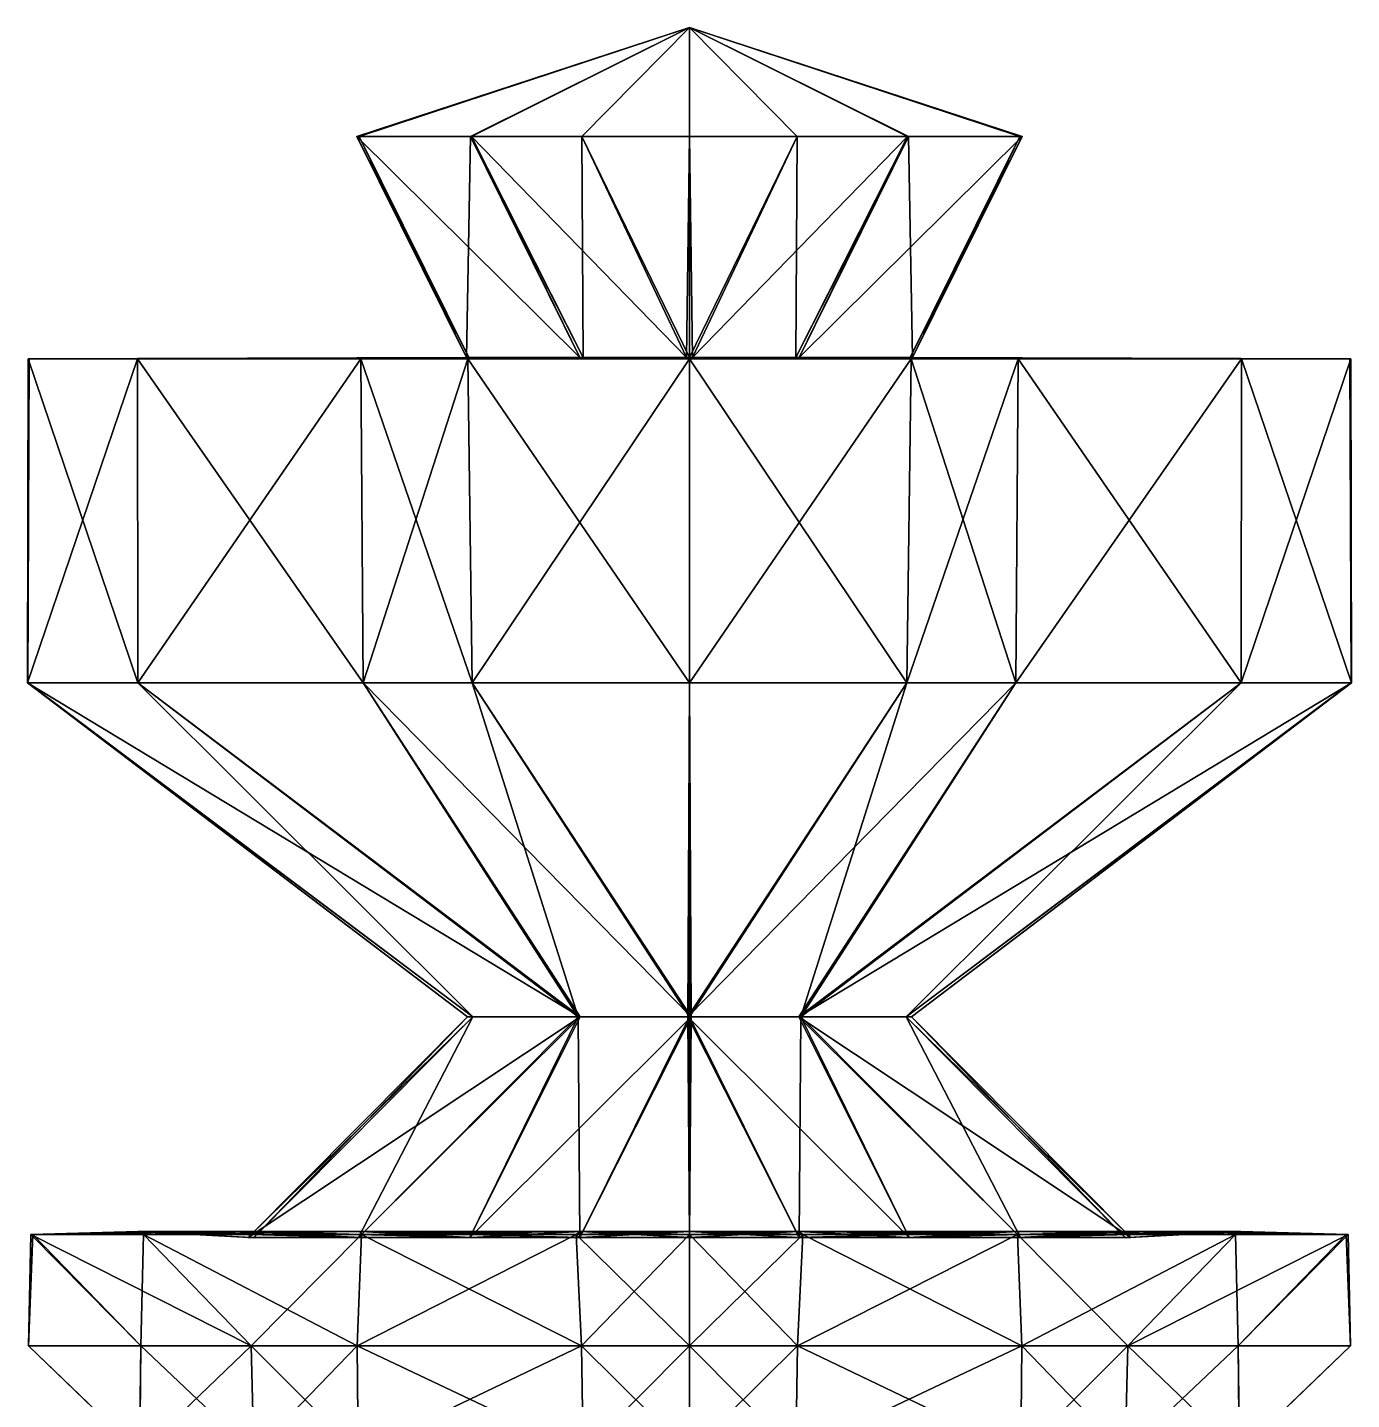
# Model space of a CAD drawing. Header units: metres. Extents: x -2 to 2, y -5.1 to 4.9.
# Drawn here: x -0.603 to 0.603, y 3.675 to 4.925 of the extents above; entities that cross this region are included whole.
import ezdxf

# ---------------------------------------------------------------- set-up
doc = ezdxf.new("R2010")
doc.units = ezdxf.units.M

msp = doc.modelspace()

# ---------------------------------------------------------------- linework, layer by layer
for points in [[(-0.1995, 4.8255, 3.3015), (-0.303, 4.8255, 3.4019), (0, 4.925, 3.5)], [(-0.303, 4.8255, 3.4019), (-0.301, 4.8255, 3.5), (0, 4.925, 3.5)], [(-0.301, 4.8255, 3.5), (-0.303, 4.8255, 3.5981), (0, 4.925, 3.5)], [(-0.303, 4.8255, 3.5981), (-0.1995, 4.8255, 3.6985), (0, 4.925, 3.5)], [(-0.1985, 4.8255, 3.3005), (-0.1995, 4.8255, 3.3015), (0, 4.925, 3.5)], [(-0.1995, 4.8255, 3.6985), (-0.1985, 4.8255, 3.6995), (0, 4.925, 3.5)], [(-0.0981, 4.8255, 3.197), (-0.1985, 4.8255, 3.3005), (0, 4.925, 3.5)], [(-0.1985, 4.8255, 3.6995), (-0.0981, 4.8255, 3.803), (0, 4.925, 3.5)], [(0, 4.8255, 3.199), (-0.0981, 4.8255, 3.197), (0, 4.925, 3.5)], [(-0.0981, 4.8255, 3.803), (0, 4.8255, 3.801), (0, 4.925, 3.5)], [(0.301, 4.8255, 3.5), (0.303, 4.8255, 3.4019), (0, 4.925, 3.5)], [(0.303, 4.8255, 3.4019), (0.1995, 4.8255, 3.3015), (0, 4.925, 3.5)], [(0.1995, 4.8255, 3.3015), (0.1985, 4.8255, 3.3005), (0, 4.925, 3.5)], [(0.1985, 4.8255, 3.3005), (0.0981, 4.8255, 3.197), (0, 4.925, 3.5)], [(0.0981, 4.8255, 3.197), (0, 4.8255, 3.199), (0, 4.925, 3.5)], [(0, 4.8255, 3.801), (0.0981, 4.8255, 3.803), (0, 4.925, 3.5)], [(0.0981, 4.8255, 3.803), (0.1985, 4.8255, 3.6995), (0, 4.925, 3.5)], [(0.1985, 4.8255, 3.6995), (0.1995, 4.8255, 3.6985), (0, 4.925, 3.5)], [(0.1995, 4.8255, 3.6985), (0.303, 4.8255, 3.5981), (0, 4.925, 3.5)], [(0.303, 4.8255, 3.5981), (0.301, 4.8255, 3.5), (0, 4.925, 3.5)], [(-0.303, 4.8255, 3.4019), (-0.1995, 4.8255, 3.3015), (-0.2033, 4.6243, 3.4974)], [(-0.301, 4.8255, 3.5), (-0.303, 4.8255, 3.4019), (-0.201, 4.6243, 3.5)], [(-0.2033, 4.6243, 3.4974), (-0.201, 4.6243, 3.5), (-0.303, 4.8255, 3.4019)], [(-0.303, 4.8255, 3.5981), (-0.301, 4.8255, 3.5), (-0.2033, 4.6243, 3.5026)], [(-0.1995, 4.8255, 3.6985), (-0.303, 4.8255, 3.5981), (-0.0999, 4.6243, 3.5969)], [(-0.2033, 4.6243, 3.5026), (-0.0999, 4.6243, 3.5969), (-0.303, 4.8255, 3.5981)], [(-0.201, 4.6243, 3.5), (-0.2033, 4.6243, 3.5026), (-0.301, 4.8255, 3.5)], [(-0.0999, 4.6243, 3.4031), (-0.2033, 4.6243, 3.4974), (-0.1995, 4.8255, 3.3015)], [(-0.1995, 4.8255, 3.3015), (-0.1985, 4.8255, 3.3005), (-0.0999, 4.6243, 3.4031)], [(-0.1985, 4.8255, 3.6995), (-0.1995, 4.8255, 3.6985), (-0.0969, 4.6243, 3.5999)], [(-0.0999, 4.6243, 3.5969), (-0.0969, 4.6243, 3.5999), (-0.1995, 4.8255, 3.6985)], [(-0.1985, 4.8255, 3.3005), (-0.0981, 4.8255, 3.197), (-0.0969, 4.6243, 3.4001)], [(-0.0969, 4.6243, 3.4001), (-0.0999, 4.6243, 3.4031), (-0.1985, 4.8255, 3.3005)], [(-0.0981, 4.8255, 3.803), (-0.1985, 4.8255, 3.6995), (-0.0026, 4.6243, 3.7033)], [(-0.0969, 4.6243, 3.5999), (-0.0026, 4.6243, 3.7033), (-0.1985, 4.8255, 3.6995)], [(-0.0981, 4.8255, 3.197), (0, 4.8255, 3.199), (-0.0026, 4.6243, 3.2967)], [(-0.0026, 4.6243, 3.2967), (-0.0969, 4.6243, 3.4001), (-0.0981, 4.8255, 3.197)], [(0, 4.8255, 3.801), (-0.0981, 4.8255, 3.803), (0, 4.6243, 3.701)], [(-0.0026, 4.6243, 3.7033), (0, 4.6243, 3.701), (-0.0981, 4.8255, 3.803)], [(0, 4.6243, 3.299), (-0.0026, 4.6243, 3.2967), (0, 4.8255, 3.199)], [(0, 4.8255, 3.199), (0.0981, 4.8255, 3.197), (0, 4.6243, 3.299)], [(0.0026, 4.6243, 3.2967), (0, 4.6243, 3.299), (0.0981, 4.8255, 3.197)], [(0.0981, 4.8255, 3.803), (0, 4.8255, 3.801), (0.0026, 4.6243, 3.7033)], [(0, 4.6243, 3.701), (0.0026, 4.6243, 3.7033), (0, 4.8255, 3.801)], [(0.0981, 4.8255, 3.197), (0.1985, 4.8255, 3.3005), (0.0026, 4.6243, 3.2967)], [(0.0969, 4.6243, 3.4001), (0.0026, 4.6243, 3.2967), (0.1985, 4.8255, 3.3005)], [(0.0026, 4.6243, 3.7033), (0.0969, 4.6243, 3.5999), (0.0981, 4.8255, 3.803)], [(0.1985, 4.8255, 3.3005), (0.1995, 4.8255, 3.3015), (0.0969, 4.6243, 3.4001)], [(0.0999, 4.6243, 3.4031), (0.0969, 4.6243, 3.4001), (0.1995, 4.8255, 3.3015)], [(0.1985, 4.8255, 3.6995), (0.0981, 4.8255, 3.803), (0.0969, 4.6243, 3.5999)], [(0.0969, 4.6243, 3.5999), (0.0999, 4.6243, 3.5969), (0.1985, 4.8255, 3.6995)], [(0.1995, 4.8255, 3.3015), (0.303, 4.8255, 3.4019), (0.0999, 4.6243, 3.4031)], [(0.2033, 4.6243, 3.4974), (0.0999, 4.6243, 3.4031), (0.303, 4.8255, 3.4019)], [(0.1995, 4.8255, 3.6985), (0.1985, 4.8255, 3.6995), (0.0999, 4.6243, 3.5969)], [(0.0999, 4.6243, 3.5969), (0.2033, 4.6243, 3.5026), (0.1995, 4.8255, 3.6985)], [(0.303, 4.8255, 3.5981), (0.1995, 4.8255, 3.6985), (0.2033, 4.6243, 3.5026)], [(0.201, 4.6243, 3.5), (0.2033, 4.6243, 3.4974), (0.301, 4.8255, 3.5)], [(0.301, 4.8255, 3.5), (0.303, 4.8255, 3.5981), (0.201, 4.6243, 3.5)], [(0.2033, 4.6243, 3.5026), (0.201, 4.6243, 3.5), (0.303, 4.8255, 3.5981)], [(0.303, 4.8255, 3.4019), (0.301, 4.8255, 3.5), (0.2033, 4.6243, 3.4974)], [(-0.6024, 4.6231, 3.2979), (-0.5029, 4.6231, 3.2007), (-0.6032, 4.3278, 3.302)], [(-0.5026, 4.3278, 3.2027), (-0.6032, 4.3278, 3.302), (-0.5029, 4.6231, 3.2007)], [(-0.6032, 4.3278, 3.302), (-0.6028, 4.3278, 3.5), (-0.6024, 4.6231, 3.2979)], [(-0.6024, 4.6231, 3.7021), (-0.6016, 4.6231, 3.5), (-0.6032, 4.3278, 3.698)], [(-0.6028, 4.3278, 3.5), (-0.6032, 4.3278, 3.698), (-0.6016, 4.6231, 3.5)], [(-0.6032, 4.3278, 3.698), (-0.5026, 4.3278, 3.7972), (-0.6024, 4.6231, 3.7021)], [(-0.6016, 4.6231, 3.5), (-0.6024, 4.6231, 3.2979), (-0.6028, 4.3278, 3.5)], [(-0.2033, 4.6243, 3.4974), (-0.0999, 4.6243, 3.4031), (-0.6024, 4.6231, 3.2979)], [(-0.5029, 4.6231, 3.2007), (-0.6024, 4.6231, 3.2979), (-0.0999, 4.6243, 3.4031)], [(-0.6024, 4.6231, 3.2979), (-0.6016, 4.6231, 3.5), (-0.2033, 4.6243, 3.4974)], [(-0.2033, 4.6243, 3.5026), (-0.201, 4.6243, 3.5), (-0.6024, 4.6231, 3.7021)], [(-0.6016, 4.6231, 3.5), (-0.6024, 4.6231, 3.7021), (-0.201, 4.6243, 3.5)], [(-0.6024, 4.6231, 3.7021), (-0.5029, 4.6231, 3.7993), (-0.2033, 4.6243, 3.5026)], [(-0.5029, 4.6231, 3.7993), (-0.6024, 4.6231, 3.7021), (-0.5026, 4.3278, 3.7972)], [(-0.201, 4.6243, 3.5), (-0.2033, 4.6243, 3.4974), (-0.6016, 4.6231, 3.5)], [(-0.0999, 4.6243, 3.4031), (-0.0969, 4.6243, 3.4001), (-0.5029, 4.6231, 3.2007)], [(-0.2993, 4.6231, 2.9971), (-0.5029, 4.6231, 3.2007), (-0.0969, 4.6243, 3.4001)], [(-0.0999, 4.6243, 3.5969), (-0.2033, 4.6243, 3.5026), (-0.5029, 4.6231, 3.7993)], [(-0.5029, 4.6231, 3.7993), (-0.2993, 4.6231, 4.0029), (-0.0999, 4.6243, 3.5969)], [(-0.5029, 4.6231, 3.2007), (-0.2993, 4.6231, 2.9971), (-0.5026, 4.3278, 3.2027)], [(-0.2993, 4.6231, 4.0029), (-0.5029, 4.6231, 3.7993), (-0.2972, 4.3278, 4.0026)], [(-0.5026, 4.3278, 3.7972), (-0.2972, 4.3278, 4.0026), (-0.5029, 4.6231, 3.7993)], [(-0.2972, 4.3278, 2.9974), (-0.5026, 4.3278, 3.2027), (-0.2993, 4.6231, 2.9971)], [(-0.0969, 4.6243, 3.4001), (-0.0026, 4.6243, 3.2967), (-0.2993, 4.6231, 2.9971)], [(-0.2021, 4.6231, 2.8976), (-0.2993, 4.6231, 2.9971), (-0.0026, 4.6243, 3.2967)], [(-0.0969, 4.6243, 3.5999), (-0.0999, 4.6243, 3.5969), (-0.2993, 4.6231, 4.0029)], [(-0.2993, 4.6231, 4.0029), (-0.2021, 4.6231, 4.1024), (-0.0969, 4.6243, 3.5999)], [(-0.2993, 4.6231, 2.9971), (-0.2021, 4.6231, 2.8976), (-0.2972, 4.3278, 2.9974)], [(-0.2021, 4.6231, 4.1024), (-0.2993, 4.6231, 4.0029), (-0.198, 4.3278, 4.1032)], [(-0.2972, 4.3278, 4.0026), (-0.198, 4.3278, 4.1032), (-0.2993, 4.6231, 4.0029)], [(-0.198, 4.3278, 2.8968), (-0.2972, 4.3278, 2.9974), (-0.2021, 4.6231, 2.8976)], [(-0.0026, 4.6243, 3.2967), (0, 4.6243, 3.299), (-0.2021, 4.6231, 2.8976)], [(0, 4.6231, 2.8984), (-0.2021, 4.6231, 2.8976), (0, 4.6243, 3.299)], [(-0.0026, 4.6243, 3.7033), (-0.0969, 4.6243, 3.5999), (-0.2021, 4.6231, 4.1024)], [(-0.2021, 4.6231, 4.1024), (0, 4.6231, 4.1016), (-0.0026, 4.6243, 3.7033)], [(-0.2021, 4.6231, 2.8976), (0, 4.6231, 2.8984), (-0.198, 4.3278, 2.8968)], [(0, 4.6231, 4.1016), (-0.2021, 4.6231, 4.1024), (0, 4.3278, 4.1028)], [(-0.198, 4.3278, 4.1032), (0, 4.3278, 4.1028), (-0.2021, 4.6231, 4.1024)], [(0, 4.3278, 2.8972), (-0.198, 4.3278, 2.8968), (0, 4.6231, 2.8984)], [(0, 4.6243, 3.701), (-0.0026, 4.6243, 3.7033), (0, 4.6231, 4.1016)], [(0, 4.6243, 3.299), (0.0026, 4.6243, 3.2967), (0, 4.6231, 2.8984)], [(0.2021, 4.6231, 2.8976), (0, 4.6231, 2.8984), (0.0026, 4.6243, 3.2967)], [(0.0026, 4.6243, 3.7033), (0, 4.6243, 3.701), (0.2021, 4.6231, 4.1024)], [(0, 4.6231, 4.1016), (0.2021, 4.6231, 4.1024), (0, 4.6243, 3.701)], [(0, 4.6231, 2.8984), (0.2021, 4.6231, 2.8976), (0, 4.3278, 2.8972)], [(0.198, 4.3278, 2.8968), (0, 4.3278, 2.8972), (0.2021, 4.6231, 2.8976)], [(0.2021, 4.6231, 4.1024), (0, 4.6231, 4.1016), (0.198, 4.3278, 4.1032)], [(0, 4.3278, 4.1028), (0.198, 4.3278, 4.1032), (0, 4.6231, 4.1016)], [(0.0026, 4.6243, 3.2967), (0.0969, 4.6243, 3.4001), (0.2021, 4.6231, 2.8976)], [(0.0969, 4.6243, 3.5999), (0.0026, 4.6243, 3.7033), (0.2993, 4.6231, 4.0029)], [(0.2021, 4.6231, 4.1024), (0.2993, 4.6231, 4.0029), (0.0026, 4.6243, 3.7033)], [(0.0969, 4.6243, 3.4001), (0.0999, 4.6243, 3.4031), (0.2993, 4.6231, 2.9971)], [(0.2993, 4.6231, 2.9971), (0.2021, 4.6231, 2.8976), (0.0969, 4.6243, 3.4001)], [(0.0999, 4.6243, 3.5969), (0.0969, 4.6243, 3.5999), (0.5029, 4.6231, 3.7993)], [(0.2993, 4.6231, 4.0029), (0.5029, 4.6231, 3.7993), (0.0969, 4.6243, 3.5999)], [(0.0999, 4.6243, 3.4031), (0.2033, 4.6243, 3.4974), (0.5029, 4.6231, 3.2007)], [(0.5029, 4.6231, 3.2007), (0.2993, 4.6231, 2.9971), (0.0999, 4.6243, 3.4031)], [(0.2033, 4.6243, 3.5026), (0.0999, 4.6243, 3.5969), (0.6024, 4.6231, 3.7021)], [(0.5029, 4.6231, 3.7993), (0.6024, 4.6231, 3.7021), (0.0999, 4.6243, 3.5969)], [(0.2021, 4.6231, 2.8976), (0.2993, 4.6231, 2.9971), (0.198, 4.3278, 2.8968)], [(0.2973, 4.3278, 2.9974), (0.198, 4.3278, 2.8968), (0.2993, 4.6231, 2.9971)], [(0.198, 4.3278, 4.1032), (0.2973, 4.3278, 4.0026), (0.2021, 4.6231, 4.1024)], [(0.2033, 4.6243, 3.4974), (0.201, 4.6243, 3.5), (0.6024, 4.6231, 3.2979)], [(0.6016, 4.6231, 3.5), (0.6024, 4.6231, 3.2979), (0.201, 4.6243, 3.5)], [(0.201, 4.6243, 3.5), (0.2033, 4.6243, 3.5026), (0.6016, 4.6231, 3.5)], [(0.2993, 4.6231, 4.0029), (0.2021, 4.6231, 4.1024), (0.2973, 4.3278, 4.0026)], [(0.6024, 4.6231, 3.2979), (0.5029, 4.6231, 3.2007), (0.2033, 4.6243, 3.4974)], [(0.6024, 4.6231, 3.7021), (0.6016, 4.6231, 3.5), (0.2033, 4.6243, 3.5026)], [(0.2993, 4.6231, 2.9971), (0.5029, 4.6231, 3.2007), (0.2973, 4.3278, 2.9974)], [(0.5026, 4.3278, 3.2027), (0.2973, 4.3278, 2.9974), (0.5029, 4.6231, 3.2007)], [(0.2973, 4.3278, 4.0026), (0.5026, 4.3278, 3.7972), (0.2993, 4.6231, 4.0029)], [(0.5029, 4.6231, 3.7993), (0.2993, 4.6231, 4.0029), (0.5026, 4.3278, 3.7972)], [(0.5029, 4.6231, 3.2007), (0.6024, 4.6231, 3.2979), (0.5026, 4.3278, 3.2027)], [(0.6032, 4.3278, 3.302), (0.5026, 4.3278, 3.2027), (0.6024, 4.6231, 3.2979)], [(0.5026, 4.3278, 3.7972), (0.6032, 4.3278, 3.698), (0.5029, 4.6231, 3.7993)], [(0.6024, 4.6231, 3.7021), (0.5029, 4.6231, 3.7993), (0.6032, 4.3278, 3.698)], [(0.6024, 4.6231, 3.2979), (0.6016, 4.6231, 3.5), (0.6032, 4.3278, 3.302)], [(0.6028, 4.3278, 3.5), (0.6032, 4.3278, 3.302), (0.6016, 4.6231, 3.5)], [(0.6016, 4.6231, 3.5), (0.6024, 4.6231, 3.7021), (0.6028, 4.3278, 3.5)], [(0.6032, 4.3278, 3.698), (0.6028, 4.3278, 3.5), (0.6024, 4.6231, 3.7021)], [(-0.6032, 4.3278, 3.302), (-0.5026, 4.3278, 3.2027), (-0.1975, 4.0235, 3.5015)], [(-0.6028, 4.3278, 3.5), (-0.6032, 4.3278, 3.302), (-0.2022, 4.0235, 3.5)], [(-0.1975, 4.0235, 3.5015), (-0.2022, 4.0235, 3.5), (-0.6032, 4.3278, 3.302)], [(-0.6032, 4.3278, 3.698), (-0.6028, 4.3278, 3.5), (-0.1975, 4.0235, 3.4985)], [(-0.5026, 4.3278, 3.7972), (-0.6032, 4.3278, 3.698), (-0.0996, 4.0235, 3.6015)], [(-0.1975, 4.0235, 3.4985), (-0.0996, 4.0235, 3.6015), (-0.6032, 4.3278, 3.698)], [(-0.2022, 4.0235, 3.5), (-0.1975, 4.0235, 3.4985), (-0.6028, 4.3278, 3.5)], [(-0.5026, 4.3278, 3.2027), (-0.2972, 4.3278, 2.9974), (-0.0996, 4.0235, 3.3985)], [(-0.0996, 4.0235, 3.3985), (-0.1975, 4.0235, 3.5015), (-0.5026, 4.3278, 3.2027)], [(-0.2972, 4.3278, 4.0026), (-0.5026, 4.3278, 3.7972), (-0.1015, 4.0235, 3.5996)], [(-0.0996, 4.0235, 3.6015), (-0.1015, 4.0235, 3.5996), (-0.5026, 4.3278, 3.7972)], [(-0.2972, 4.3278, 2.9974), (-0.198, 4.3278, 2.8968), (-0.1015, 4.0235, 3.4004)], [(-0.1015, 4.0235, 3.4004), (-0.0996, 4.0235, 3.3985), (-0.2972, 4.3278, 2.9974)], [(-0.198, 4.3278, 4.1032), (-0.2972, 4.3278, 4.0026), (0.0015, 4.0235, 3.6975)], [(-0.1015, 4.0235, 3.5996), (0.0015, 4.0235, 3.6975), (-0.2972, 4.3278, 4.0026)], [(-0.198, 4.3278, 2.8968), (0, 4.3278, 2.8972), (0.0015, 4.0235, 3.3025)], [(0.0015, 4.0235, 3.3025), (-0.1015, 4.0235, 3.4004), (-0.198, 4.3278, 2.8968)], [(0, 4.3278, 4.1028), (-0.198, 4.3278, 4.1032), (0, 4.0235, 3.7022)], [(0.0015, 4.0235, 3.6975), (0, 4.0235, 3.7022), (-0.198, 4.3278, 4.1032)], [(0.198, 4.3278, 2.8968), (0.2973, 4.3278, 2.9974), (-0.0015, 4.0235, 3.3025)], [(0.1015, 4.0235, 3.4004), (-0.0015, 4.0235, 3.3025), (0.2973, 4.3278, 2.9974)], [(-0.0015, 4.0235, 3.3025), (0, 4.0235, 3.2978), (0.198, 4.3278, 2.8968)], [(0.198, 4.3278, 4.1032), (0, 4.3278, 4.1028), (-0.0015, 4.0235, 3.6975)], [(0, 4.0235, 3.7022), (-0.0015, 4.0235, 3.6975), (0, 4.3278, 4.1028)], [(-0.0015, 4.0235, 3.6975), (0.1015, 4.0235, 3.5996), (0.198, 4.3278, 4.1032)], [(0, 4.3278, 2.8972), (0.198, 4.3278, 2.8968), (0, 4.0235, 3.2978)], [(0, 4.0235, 3.2978), (0.0015, 4.0235, 3.3025), (0, 4.3278, 2.8972)], [(0.5026, 4.3278, 3.2027), (0.6032, 4.3278, 3.302), (0.0996, 4.0235, 3.3985)], [(0.1975, 4.0235, 3.5015), (0.0996, 4.0235, 3.3985), (0.6032, 4.3278, 3.302)], [(0.0996, 4.0235, 3.3985), (0.1015, 4.0235, 3.4004), (0.5026, 4.3278, 3.2027)], [(0.5026, 4.3278, 3.7972), (0.2973, 4.3278, 4.0026), (0.0996, 4.0235, 3.6015)], [(0.1015, 4.0235, 3.5996), (0.0996, 4.0235, 3.6015), (0.2973, 4.3278, 4.0026)], [(0.0996, 4.0235, 3.6015), (0.1975, 4.0235, 3.4985), (0.5026, 4.3278, 3.7972)], [(0.2973, 4.3278, 2.9974), (0.5026, 4.3278, 3.2027), (0.1015, 4.0235, 3.4004)], [(0.2973, 4.3278, 4.0026), (0.198, 4.3278, 4.1032), (0.1015, 4.0235, 3.5996)], [(0.6032, 4.3278, 3.302), (0.6028, 4.3278, 3.5), (0.1975, 4.0235, 3.5015)], [(0.2022, 4.0235, 3.5), (0.1975, 4.0235, 3.5015), (0.6028, 4.3278, 3.5)], [(0.6032, 4.3278, 3.698), (0.5026, 4.3278, 3.7972), (0.1975, 4.0235, 3.4985)], [(0.1975, 4.0235, 3.4985), (0.2022, 4.0235, 3.5), (0.6032, 4.3278, 3.698)], [(0.6028, 4.3278, 3.5), (0.6032, 4.3278, 3.698), (0.2022, 4.0235, 3.5)], [(-0.1975, 4.0235, 3.5015), (-0.0996, 4.0235, 3.3985), (-0.402, 3.8223, 3.4)], [(-0.3017, 3.8223, 3.2999), (-0.402, 3.8223, 3.4), (-0.0996, 4.0235, 3.3985)], [(-0.402, 3.8223, 3.4), (-0.3969, 3.8223, 3.5), (-0.1975, 4.0235, 3.5015)], [(-0.1975, 4.0235, 3.4985), (-0.2022, 4.0235, 3.5), (-0.402, 3.8223, 3.6)], [(-0.3969, 3.8223, 3.5), (-0.402, 3.8223, 3.6), (-0.2022, 4.0235, 3.5)], [(-0.402, 3.8223, 3.6), (-0.3017, 3.8223, 3.7001), (-0.1975, 4.0235, 3.4985)], [(-0.2022, 4.0235, 3.5), (-0.1975, 4.0235, 3.5015), (-0.3969, 3.8223, 3.5)], [(-0.0996, 4.0235, 3.3985), (-0.1015, 4.0235, 3.4004), (-0.3017, 3.8223, 3.2999)], [(-0.2001, 3.8223, 3.1983), (-0.3017, 3.8223, 3.2999), (-0.1015, 4.0235, 3.4004)], [(-0.0996, 4.0235, 3.6015), (-0.1975, 4.0235, 3.4985), (-0.3017, 3.8223, 3.7001)], [(-0.3017, 3.8223, 3.7001), (-0.2001, 3.8223, 3.8017), (-0.0996, 4.0235, 3.6015)], [(-0.1015, 4.0235, 3.4004), (0.0015, 4.0235, 3.3025), (-0.2001, 3.8223, 3.1983)], [(-0.1, 3.8223, 3.098), (-0.2001, 3.8223, 3.1983), (0.0015, 4.0235, 3.3025)], [(-0.1015, 4.0235, 3.5996), (-0.0996, 4.0235, 3.6015), (-0.2001, 3.8223, 3.8017)], [(-0.2001, 3.8223, 3.8017), (-0.1, 3.8223, 3.902), (-0.1015, 4.0235, 3.5996)], [(0.0015, 4.0235, 3.6975), (-0.1015, 4.0235, 3.5996), (-0.1, 3.8223, 3.902)], [(0.0015, 4.0235, 3.3025), (0, 4.0235, 3.2978), (-0.1, 3.8223, 3.098)], [(0, 3.8223, 3.1031), (-0.1, 3.8223, 3.098), (0, 4.0235, 3.2978)], [(-0.1, 3.8223, 3.902), (0, 3.8223, 3.8968), (0.0015, 4.0235, 3.6975)], [(-0.0015, 4.0235, 3.3025), (0.1015, 4.0235, 3.4004), (0.1, 3.8223, 3.098)], [(0, 4.0235, 3.2978), (-0.0015, 4.0235, 3.3025), (0, 3.8223, 3.1031)], [(0.1, 3.8223, 3.098), (0, 3.8223, 3.1031), (-0.0015, 4.0235, 3.3025)], [(-0.0015, 4.0235, 3.6975), (0, 4.0235, 3.7022), (0.1, 3.8223, 3.902)], [(0.1015, 4.0235, 3.5996), (-0.0015, 4.0235, 3.6975), (0.2001, 3.8223, 3.8017)], [(0.1, 3.8223, 3.902), (0.2001, 3.8223, 3.8017), (-0.0015, 4.0235, 3.6975)], [(0, 4.0235, 3.7022), (0.0015, 4.0235, 3.6975), (0, 3.8223, 3.8968)], [(0, 3.8223, 3.8968), (0.1, 3.8223, 3.902), (0, 4.0235, 3.7022)], [(0.0996, 4.0235, 3.3985), (0.1975, 4.0235, 3.5015), (0.3017, 3.8223, 3.2999)], [(0.1015, 4.0235, 3.4004), (0.0996, 4.0235, 3.3985), (0.2001, 3.8223, 3.1983)], [(0.3017, 3.8223, 3.2999), (0.2001, 3.8223, 3.1983), (0.0996, 4.0235, 3.3985)], [(0.0996, 4.0235, 3.6015), (0.1015, 4.0235, 3.5996), (0.3017, 3.8223, 3.7001)], [(0.1975, 4.0235, 3.4985), (0.0996, 4.0235, 3.6015), (0.402, 3.8223, 3.6)], [(0.3017, 3.8223, 3.7001), (0.402, 3.8223, 3.6), (0.0996, 4.0235, 3.6015)], [(0.2001, 3.8223, 3.1983), (0.1, 3.8223, 3.098), (0.1015, 4.0235, 3.4004)], [(0.2001, 3.8223, 3.8017), (0.3017, 3.8223, 3.7001), (0.1015, 4.0235, 3.5996)], [(0.1975, 4.0235, 3.5015), (0.2022, 4.0235, 3.5), (0.402, 3.8223, 3.4)], [(0.402, 3.8223, 3.4), (0.3017, 3.8223, 3.2999), (0.1975, 4.0235, 3.5015)], [(0.2022, 4.0235, 3.5), (0.1975, 4.0235, 3.4985), (0.3969, 3.8223, 3.5)], [(0.402, 3.8223, 3.6), (0.3969, 3.8223, 3.5), (0.1975, 4.0235, 3.4985)], [(0.3969, 3.8223, 3.5), (0.402, 3.8223, 3.4), (0.2022, 4.0235, 3.5)], [(-0.5015, 3.8279, 3.4006), (-0.403, 3.8279, 3.2001), (-0.6001, 3.8249, 3.3968)], [(-0.4974, 3.8249, 3.2012), (-0.6001, 3.8249, 3.3968), (-0.403, 3.8279, 3.2001)], [(-0.6001, 3.8249, 3.3968), (-0.5982, 3.8249, 3.5), (-0.5015, 3.8279, 3.4006)], [(-0.5015, 3.8279, 3.5994), (-0.5024, 3.8279, 3.5), (-0.6001, 3.8249, 3.6032)], [(-0.5982, 3.8249, 3.5), (-0.6001, 3.8249, 3.6032), (-0.5024, 3.8279, 3.5)], [(-0.6001, 3.8249, 3.6032), (-0.4974, 3.8249, 3.7988), (-0.5015, 3.8279, 3.5994)], [(-0.5024, 3.8279, 3.5), (-0.5015, 3.8279, 3.4006), (-0.5982, 3.8249, 3.5)], [(-0.4009, 3.8223, 3.5), (-0.3997, 3.8223, 3.4008), (-0.5024, 3.8279, 3.5)], [(-0.5015, 3.8279, 3.4006), (-0.5024, 3.8279, 3.5), (-0.3997, 3.8223, 3.4008)], [(-0.5024, 3.8279, 3.5), (-0.5015, 3.8279, 3.5994), (-0.4009, 3.8223, 3.5)], [(-0.403, 3.8279, 3.7999), (-0.5015, 3.8279, 3.5994), (-0.4974, 3.8249, 3.7988)], [(-0.3997, 3.8223, 3.4008), (-0.2997, 3.8223, 3.3014), (-0.5015, 3.8279, 3.4006)], [(-0.403, 3.8279, 3.2001), (-0.5015, 3.8279, 3.4006), (-0.2997, 3.8223, 3.3014)], [(-0.3997, 3.8223, 3.5992), (-0.4009, 3.8223, 3.5), (-0.5015, 3.8279, 3.5994)], [(-0.5015, 3.8279, 3.5994), (-0.403, 3.8279, 3.7999), (-0.3997, 3.8223, 3.5992)], [(-0.403, 3.8279, 3.2001), (-0.2999, 3.8279, 3.097), (-0.4974, 3.8249, 3.2012)], [(-0.2988, 3.8249, 3.0026), (-0.4974, 3.8249, 3.2012), (-0.2999, 3.8279, 3.097)], [(-0.4974, 3.8249, 3.7988), (-0.2988, 3.8249, 3.9974), (-0.403, 3.8279, 3.7999)], [(-0.2999, 3.8279, 3.903), (-0.403, 3.8279, 3.7999), (-0.2988, 3.8249, 3.9974)], [(-0.2997, 3.8223, 3.3014), (-0.1986, 3.8223, 3.2003), (-0.403, 3.8279, 3.2001)], [(-0.2999, 3.8279, 3.097), (-0.403, 3.8279, 3.2001), (-0.1986, 3.8223, 3.2003)], [(-0.2997, 3.8223, 3.6986), (-0.3997, 3.8223, 3.5992), (-0.403, 3.8279, 3.7999)], [(-0.403, 3.8279, 3.7999), (-0.2999, 3.8279, 3.903), (-0.2997, 3.8223, 3.6986)], [(-0.2999, 3.8279, 3.097), (-0.0994, 3.8279, 2.9985), (-0.2988, 3.8249, 3.0026)], [(-0.0994, 3.8279, 4.0015), (-0.2999, 3.8279, 3.903), (-0.1032, 3.8249, 4.1001)], [(-0.2988, 3.8249, 3.9974), (-0.1032, 3.8249, 4.1001), (-0.2999, 3.8279, 3.903)], [(-0.1986, 3.8223, 3.2003), (-0.0992, 3.8223, 3.1003), (-0.2999, 3.8279, 3.097)], [(-0.0994, 3.8279, 2.9985), (-0.2999, 3.8279, 3.097), (-0.0992, 3.8223, 3.1003)], [(-0.1986, 3.8223, 3.7997), (-0.2997, 3.8223, 3.6986), (-0.2999, 3.8279, 3.903)], [(-0.2999, 3.8279, 3.903), (-0.0994, 3.8279, 4.0015), (-0.1986, 3.8223, 3.7997)], [(-0.1032, 3.8249, 2.8999), (-0.2988, 3.8249, 3.0026), (-0.0994, 3.8279, 2.9985)], [(-0.0992, 3.8223, 3.8997), (-0.1986, 3.8223, 3.7997), (-0.0994, 3.8279, 4.0015)], [(-0.0994, 3.8279, 2.9985), (0, 3.8279, 2.9976), (-0.1032, 3.8249, 2.8999)], [(0, 3.8249, 2.9018), (-0.1032, 3.8249, 2.8999), (0, 3.8279, 2.9976)], [(-0.1032, 3.8249, 4.1001), (0, 3.8249, 4.0982), (-0.0994, 3.8279, 4.0015)], [(0, 3.8279, 4.0024), (-0.0994, 3.8279, 4.0015), (0, 3.8249, 4.0982)], [(-0.0992, 3.8223, 3.1003), (0, 3.8223, 3.0991), (-0.0994, 3.8279, 2.9985)], [(0, 3.8279, 2.9976), (-0.0994, 3.8279, 2.9985), (0, 3.8223, 3.0991)], [(-0.0994, 3.8279, 4.0015), (0, 3.8279, 4.0024), (-0.0992, 3.8223, 3.8997)], [(0, 3.8223, 3.9009), (-0.0992, 3.8223, 3.8997), (0, 3.8279, 4.0024)], [(0, 3.8279, 2.9976), (0.0994, 3.8279, 2.9985), (0, 3.8249, 2.9018)], [(0.1032, 3.8249, 2.8999), (0, 3.8249, 2.9018), (0.0994, 3.8279, 2.9985)], [(0.0994, 3.8279, 4.0015), (0, 3.8279, 4.0024), (0.1032, 3.8249, 4.1001)], [(0, 3.8249, 4.0982), (0.1032, 3.8249, 4.1001), (0, 3.8279, 4.0024)], [(0, 3.8223, 3.0991), (0.0992, 3.8223, 3.1003), (0, 3.8279, 2.9976)], [(0.0994, 3.8279, 2.9985), (0, 3.8279, 2.9976), (0.0992, 3.8223, 3.1003)], [(0.0992, 3.8223, 3.8997), (0, 3.8223, 3.9009), (0.0994, 3.8279, 4.0015)], [(0, 3.8279, 4.0024), (0.0994, 3.8279, 4.0015), (0, 3.8223, 3.9009)], [(0.0992, 3.8223, 3.1003), (0.1986, 3.8223, 3.2003), (0.0994, 3.8279, 2.9985)], [(0.1986, 3.8223, 3.7997), (0.0992, 3.8223, 3.8997), (0.2999, 3.8279, 3.903)], [(0.0994, 3.8279, 4.0015), (0.2999, 3.8279, 3.903), (0.0992, 3.8223, 3.8997)], [(0.0994, 3.8279, 2.9985), (0.2999, 3.8279, 3.097), (0.1032, 3.8249, 2.8999)], [(0.2999, 3.8279, 3.903), (0.0994, 3.8279, 4.0015), (0.2988, 3.8249, 3.9974)], [(0.1032, 3.8249, 4.1001), (0.2988, 3.8249, 3.9974), (0.0994, 3.8279, 4.0015)], [(0.2999, 3.8279, 3.097), (0.0994, 3.8279, 2.9985), (0.1986, 3.8223, 3.2003)], [(0.2988, 3.8249, 3.0026), (0.1032, 3.8249, 2.8999), (0.2999, 3.8279, 3.097)], [(0.1986, 3.8223, 3.2003), (0.2997, 3.8223, 3.3014), (0.2999, 3.8279, 3.097)], [(0.2997, 3.8223, 3.6986), (0.1986, 3.8223, 3.7997), (0.403, 3.8279, 3.7999)], [(0.2999, 3.8279, 3.903), (0.403, 3.8279, 3.7999), (0.1986, 3.8223, 3.7997)], [(0.2999, 3.8279, 3.097), (0.403, 3.8279, 3.2001), (0.2988, 3.8249, 3.0026)], [(0.4974, 3.8249, 3.2012), (0.2988, 3.8249, 3.0026), (0.403, 3.8279, 3.2001)], [(0.2988, 3.8249, 3.9974), (0.4974, 3.8249, 3.7988), (0.2999, 3.8279, 3.903)], [(0.2997, 3.8223, 3.3014), (0.3997, 3.8223, 3.4008), (0.403, 3.8279, 3.2001)], [(0.403, 3.8279, 3.2001), (0.2999, 3.8279, 3.097), (0.2997, 3.8223, 3.3014)], [(0.3997, 3.8223, 3.5992), (0.2997, 3.8223, 3.6986), (0.5015, 3.8279, 3.5994)], [(0.403, 3.8279, 3.7999), (0.5015, 3.8279, 3.5994), (0.2997, 3.8223, 3.6986)], [(0.403, 3.8279, 3.7999), (0.2999, 3.8279, 3.903), (0.4974, 3.8249, 3.7988)], [(0.3997, 3.8223, 3.4008), (0.4009, 3.8223, 3.5), (0.5015, 3.8279, 3.4006)], [(0.5015, 3.8279, 3.4006), (0.403, 3.8279, 3.2001), (0.3997, 3.8223, 3.4008)], [(0.4009, 3.8223, 3.5), (0.3997, 3.8223, 3.5992), (0.5024, 3.8279, 3.5)], [(0.5015, 3.8279, 3.5994), (0.5024, 3.8279, 3.5), (0.3997, 3.8223, 3.5992)], [(0.5024, 3.8279, 3.5), (0.5015, 3.8279, 3.4006), (0.4009, 3.8223, 3.5)], [(0.403, 3.8279, 3.2001), (0.5015, 3.8279, 3.4006), (0.4974, 3.8249, 3.2012)], [(0.5015, 3.8279, 3.5994), (0.403, 3.8279, 3.7999), (0.6001, 3.8249, 3.6032)], [(0.4974, 3.8249, 3.7988), (0.6001, 3.8249, 3.6032), (0.403, 3.8279, 3.7999)], [(0.6001, 3.8249, 3.3968), (0.4974, 3.8249, 3.2012), (0.5015, 3.8279, 3.4006)], [(0.5015, 3.8279, 3.4006), (0.5024, 3.8279, 3.5), (0.6001, 3.8249, 3.3968)], [(0.5024, 3.8279, 3.5), (0.5015, 3.8279, 3.5994), (0.5982, 3.8249, 3.5)], [(0.6001, 3.8249, 3.6032), (0.5982, 3.8249, 3.5), (0.5015, 3.8279, 3.5994)], [(0.5982, 3.8249, 3.5), (0.6001, 3.8249, 3.3968), (0.5024, 3.8279, 3.5)], [(-0.5982, 3.8249, 3.5), (-0.6001, 3.8249, 3.3968), (-0.6022, 3.7237, 3.5)], [(-0.5, 3.7237, 3.4016), (-0.6022, 3.7237, 3.5), (-0.6001, 3.8249, 3.3968)], [(-0.6022, 3.7237, 3.5), (-0.5, 3.7237, 3.5984), (-0.5982, 3.8249, 3.5)], [(-0.6001, 3.8249, 3.3968), (-0.4974, 3.8249, 3.2012), (-0.5, 3.7237, 3.4016)], [(-0.6001, 3.8249, 3.6032), (-0.5982, 3.8249, 3.5), (-0.5, 3.7237, 3.5984)], [(-0.4974, 3.8249, 3.7988), (-0.6001, 3.8249, 3.6032), (-0.3995, 3.7237, 3.8027)], [(-0.5, 3.7237, 3.5984), (-0.3995, 3.7237, 3.8027), (-0.6001, 3.8249, 3.6032)], [(-0.3995, 3.7237, 3.1973), (-0.5, 3.7237, 3.4016), (-0.4974, 3.8249, 3.2012)], [(-0.4974, 3.8249, 3.2012), (-0.2988, 3.8249, 3.0026), (-0.3995, 3.7237, 3.1973)], [(-0.2988, 3.8249, 3.9974), (-0.4974, 3.8249, 3.7988), (-0.3027, 3.7237, 3.8995)], [(-0.3995, 3.7237, 3.8027), (-0.3027, 3.7237, 3.8995), (-0.4974, 3.8249, 3.7988)], [(-0.402, 3.8223, 3.4), (-0.3017, 3.8223, 3.2999), (-0.3997, 3.8223, 3.4008)], [(-0.3969, 3.8223, 3.5), (-0.402, 3.8223, 3.4), (-0.4009, 3.8223, 3.5)], [(-0.3997, 3.8223, 3.4008), (-0.4009, 3.8223, 3.5), (-0.402, 3.8223, 3.4)], [(-0.402, 3.8223, 3.6), (-0.3969, 3.8223, 3.5), (-0.3997, 3.8223, 3.5992)], [(-0.3017, 3.8223, 3.7001), (-0.402, 3.8223, 3.6), (-0.2997, 3.8223, 3.6986)], [(-0.3997, 3.8223, 3.5992), (-0.2997, 3.8223, 3.6986), (-0.402, 3.8223, 3.6)], [(-0.4009, 3.8223, 3.5), (-0.3997, 3.8223, 3.5992), (-0.3969, 3.8223, 3.5)], [(-0.2997, 3.8223, 3.3014), (-0.3997, 3.8223, 3.4008), (-0.3017, 3.8223, 3.2999)], [(-0.3027, 3.7237, 3.1005), (-0.3995, 3.7237, 3.1973), (-0.2988, 3.8249, 3.0026)], [(-0.2988, 3.8249, 3.0026), (-0.1032, 3.8249, 2.8999), (-0.3027, 3.7237, 3.1005)], [(-0.0984, 3.7237, 3), (-0.3027, 3.7237, 3.1005), (-0.1032, 3.8249, 2.8999)], [(-0.3027, 3.7237, 3.8995), (-0.0984, 3.7237, 4), (-0.2988, 3.8249, 3.9974)], [(-0.3017, 3.8223, 3.2999), (-0.2001, 3.8223, 3.1983), (-0.2997, 3.8223, 3.3014)], [(-0.2001, 3.8223, 3.8017), (-0.3017, 3.8223, 3.7001), (-0.1986, 3.8223, 3.7997)], [(-0.2997, 3.8223, 3.6986), (-0.1986, 3.8223, 3.7997), (-0.3017, 3.8223, 3.7001)], [(-0.1986, 3.8223, 3.2003), (-0.2997, 3.8223, 3.3014), (-0.2001, 3.8223, 3.1983)], [(-0.1032, 3.8249, 4.1001), (-0.2988, 3.8249, 3.9974), (-0.0984, 3.7237, 4)], [(-0.2001, 3.8223, 3.1983), (-0.1, 3.8223, 3.098), (-0.1986, 3.8223, 3.2003)], [(-0.1, 3.8223, 3.902), (-0.2001, 3.8223, 3.8017), (-0.0992, 3.8223, 3.8997)], [(-0.1986, 3.8223, 3.7997), (-0.0992, 3.8223, 3.8997), (-0.2001, 3.8223, 3.8017)], [(-0.0992, 3.8223, 3.1003), (-0.1986, 3.8223, 3.2003), (-0.1, 3.8223, 3.098)], [(-0.1032, 3.8249, 2.8999), (0, 3.8249, 2.9018), (-0.0984, 3.7237, 3)], [(0, 3.8249, 4.0982), (-0.1032, 3.8249, 4.1001), (0, 3.7237, 4.1022)], [(-0.0984, 3.7237, 4), (0, 3.7237, 4.1022), (-0.1032, 3.8249, 4.1001)], [(-0.1, 3.8223, 3.098), (0, 3.8223, 3.1031), (-0.0992, 3.8223, 3.1003)], [(0, 3.8223, 3.8968), (-0.1, 3.8223, 3.902), (0, 3.8223, 3.9009)], [(-0.0992, 3.8223, 3.8997), (0, 3.8223, 3.9009), (-0.1, 3.8223, 3.902)], [(0, 3.8223, 3.0991), (-0.0992, 3.8223, 3.1003), (0, 3.8223, 3.1031)], [(0, 3.7237, 2.8978), (-0.0984, 3.7237, 3), (0, 3.8249, 2.9018)], [(0, 3.8249, 2.9018), (0.1032, 3.8249, 2.8999), (0, 3.7237, 2.8978)], [(0.0984, 3.7237, 3), (0, 3.7237, 2.8978), (0.1032, 3.8249, 2.8999)], [(0.1032, 3.8249, 4.1001), (0, 3.8249, 4.0982), (0.0984, 3.7237, 4)], [(0, 3.7237, 4.1022), (0.0984, 3.7237, 4), (0, 3.8249, 4.0982)], [(0, 3.8223, 3.1031), (0.1, 3.8223, 3.098), (0, 3.8223, 3.0991)], [(0.0992, 3.8223, 3.1003), (0, 3.8223, 3.0991), (0.1, 3.8223, 3.098)], [(0.1, 3.8223, 3.902), (0, 3.8223, 3.8968), (0.0992, 3.8223, 3.8997)], [(0, 3.8223, 3.9009), (0.0992, 3.8223, 3.8997), (0, 3.8223, 3.8968)], [(0.1032, 3.8249, 2.8999), (0.2988, 3.8249, 3.0026), (0.0984, 3.7237, 3)], [(0.3027, 3.7237, 3.1005), (0.0984, 3.7237, 3), (0.2988, 3.8249, 3.0026)], [(0.0984, 3.7237, 4), (0.3027, 3.7237, 3.8995), (0.1032, 3.8249, 4.1001)], [(0.1, 3.8223, 3.098), (0.2001, 3.8223, 3.1983), (0.0992, 3.8223, 3.1003)], [(0.1986, 3.8223, 3.2003), (0.0992, 3.8223, 3.1003), (0.2001, 3.8223, 3.1983)], [(0.0992, 3.8223, 3.8997), (0.1986, 3.8223, 3.7997), (0.1, 3.8223, 3.902)], [(0.2001, 3.8223, 3.8017), (0.1, 3.8223, 3.902), (0.1986, 3.8223, 3.7997)], [(0.2988, 3.8249, 3.9974), (0.1032, 3.8249, 4.1001), (0.3027, 3.7237, 3.8995)], [(0.2001, 3.8223, 3.1983), (0.3017, 3.8223, 3.2999), (0.1986, 3.8223, 3.2003)], [(0.2997, 3.8223, 3.3014), (0.1986, 3.8223, 3.2003), (0.3017, 3.8223, 3.2999)], [(0.1986, 3.8223, 3.7997), (0.2997, 3.8223, 3.6986), (0.2001, 3.8223, 3.8017)], [(0.3017, 3.8223, 3.7001), (0.2001, 3.8223, 3.8017), (0.2997, 3.8223, 3.6986)], [(0.2988, 3.8249, 3.0026), (0.4974, 3.8249, 3.2012), (0.3027, 3.7237, 3.1005)], [(0.4974, 3.8249, 3.7988), (0.2988, 3.8249, 3.9974), (0.3995, 3.7237, 3.8027)], [(0.3027, 3.7237, 3.8995), (0.3995, 3.7237, 3.8027), (0.2988, 3.8249, 3.9974)], [(0.3017, 3.8223, 3.2999), (0.402, 3.8223, 3.4), (0.2997, 3.8223, 3.3014)], [(0.3997, 3.8223, 3.4008), (0.2997, 3.8223, 3.3014), (0.402, 3.8223, 3.4)], [(0.2997, 3.8223, 3.6986), (0.3997, 3.8223, 3.5992), (0.3017, 3.8223, 3.7001)], [(0.402, 3.8223, 3.6), (0.3017, 3.8223, 3.7001), (0.3997, 3.8223, 3.5992)], [(0.3995, 3.7237, 3.1973), (0.3027, 3.7237, 3.1005), (0.4974, 3.8249, 3.2012)], [(0.402, 3.8223, 3.4), (0.3969, 3.8223, 3.5), (0.3997, 3.8223, 3.4008)], [(0.4009, 3.8223, 3.5), (0.3997, 3.8223, 3.4008), (0.3969, 3.8223, 3.5)], [(0.3969, 3.8223, 3.5), (0.402, 3.8223, 3.6), (0.4009, 3.8223, 3.5)], [(0.4974, 3.8249, 3.2012), (0.6001, 3.8249, 3.3968), (0.3995, 3.7237, 3.1973)], [(0.5, 3.7237, 3.4016), (0.3995, 3.7237, 3.1973), (0.6001, 3.8249, 3.3968)], [(0.3995, 3.7237, 3.8027), (0.5, 3.7237, 3.5984), (0.4974, 3.8249, 3.7988)], [(0.3997, 3.8223, 3.5992), (0.4009, 3.8223, 3.5), (0.402, 3.8223, 3.6)], [(0.6001, 3.8249, 3.6032), (0.4974, 3.8249, 3.7988), (0.5, 3.7237, 3.5984)], [(0.6001, 3.8249, 3.3968), (0.5982, 3.8249, 3.5), (0.5, 3.7237, 3.4016)], [(0.6022, 3.7237, 3.5), (0.5, 3.7237, 3.4016), (0.5982, 3.8249, 3.5)], [(0.5, 3.7237, 3.5984), (0.6022, 3.7237, 3.5), (0.6001, 3.8249, 3.6032)], [(0.5982, 3.8249, 3.5), (0.6001, 3.8249, 3.6032), (0.6022, 3.7237, 3.5)], [(-0.6022, 3.7237, 3.5), (-0.5, 3.7237, 3.4016), (-0.5012, 3.6262, 3.5)], [(-0.5, 3.7237, 3.5984), (-0.6022, 3.7237, 3.5), (-0.5007, 3.6262, 3.597)], [(-0.5012, 3.6262, 3.5), (-0.5007, 3.6262, 3.597), (-0.6022, 3.7237, 3.5)], [(-0.5007, 3.6262, 3.403), (-0.5012, 3.6262, 3.5), (-0.5, 3.7237, 3.4016)], [(-0.5, 3.7237, 3.4016), (-0.3995, 3.7237, 3.1973), (-0.5007, 3.6262, 3.403)], [(-0.3968, 3.6262, 3.1981), (-0.5007, 3.6262, 3.403), (-0.3995, 3.7237, 3.1973)], [(-0.5007, 3.6262, 3.597), (-0.3968, 3.6262, 3.8019), (-0.5, 3.7237, 3.5984)], [(-0.3995, 3.7237, 3.8027), (-0.5, 3.7237, 3.5984), (-0.3968, 3.6262, 3.8019)], [(-0.3995, 3.7237, 3.1973), (-0.3027, 3.7237, 3.1005), (-0.3968, 3.6262, 3.1981)], [(-0.3027, 3.7237, 3.8995), (-0.3995, 3.7237, 3.8027), (-0.3019, 3.6262, 3.8968)], [(-0.3968, 3.6262, 3.8019), (-0.3019, 3.6262, 3.8968), (-0.3995, 3.7237, 3.8027)], [(-0.3019, 3.6262, 3.1032), (-0.3968, 3.6262, 3.1981), (-0.3027, 3.7237, 3.1005)], [(-0.3027, 3.7237, 3.1005), (-0.0984, 3.7237, 3), (-0.3019, 3.6262, 3.1032)], [(-0.0984, 3.7237, 4), (-0.3027, 3.7237, 3.8995), (-0.097, 3.6262, 4.0007)], [(-0.3019, 3.6262, 3.8968), (-0.097, 3.6262, 4.0007), (-0.3027, 3.7237, 3.8995)], [(-0.097, 3.6262, 2.9993), (-0.3019, 3.6262, 3.1032), (-0.0984, 3.7237, 3)], [(-0.0984, 3.7237, 3), (0, 3.7237, 2.8978), (-0.097, 3.6262, 2.9993)], [(0, 3.7237, 4.1022), (-0.0984, 3.7237, 4), (0, 3.6262, 4.0012)], [(-0.097, 3.6262, 4.0007), (0, 3.6262, 4.0012), (-0.0984, 3.7237, 4)], [(0, 3.6262, 2.9988), (-0.097, 3.6262, 2.9993), (0, 3.7237, 2.8978)], [(0, 3.7237, 2.8978), (0.0984, 3.7237, 3), (0, 3.6262, 2.9988)], [(0.097, 3.6262, 2.9993), (0, 3.6262, 2.9988), (0.0984, 3.7237, 3)], [(0.0984, 3.7237, 4), (0, 3.7237, 4.1022), (0.097, 3.6262, 4.0007)], [(0, 3.6262, 4.0012), (0.097, 3.6262, 4.0007), (0, 3.7237, 4.1022)], [(0.0984, 3.7237, 3), (0.3027, 3.7237, 3.1005), (0.097, 3.6262, 2.9993)], [(0.3019, 3.6262, 3.1032), (0.097, 3.6262, 2.9993), (0.3027, 3.7237, 3.1005)], [(0.097, 3.6262, 4.0007), (0.3019, 3.6262, 3.8968), (0.0984, 3.7237, 4)], [(0.3027, 3.7237, 3.8995), (0.0984, 3.7237, 4), (0.3019, 3.6262, 3.8968)], [(0.3027, 3.7237, 3.1005), (0.3995, 3.7237, 3.1973), (0.3019, 3.6262, 3.1032)], [(0.3968, 3.6262, 3.1981), (0.3019, 3.6262, 3.1032), (0.3995, 3.7237, 3.1973)], [(0.3019, 3.6262, 3.8968), (0.3968, 3.6262, 3.8019), (0.3027, 3.7237, 3.8995)], [(0.3995, 3.7237, 3.8027), (0.3027, 3.7237, 3.8995), (0.3968, 3.6262, 3.8019)], [(0.3995, 3.7237, 3.1973), (0.5, 3.7237, 3.4016), (0.3968, 3.6262, 3.1981)], [(0.5007, 3.6262, 3.403), (0.3968, 3.6262, 3.1981), (0.5, 3.7237, 3.4016)], [(0.3968, 3.6262, 3.8019), (0.5007, 3.6262, 3.597), (0.3995, 3.7237, 3.8027)], [(0.5, 3.7237, 3.5984), (0.3995, 3.7237, 3.8027), (0.5007, 3.6262, 3.597)], [(0.5, 3.7237, 3.4016), (0.6022, 3.7237, 3.5), (0.5007, 3.6262, 3.403)], [(0.6022, 3.7237, 3.5), (0.5, 3.7237, 3.5984), (0.5012, 3.6262, 3.5)], [(0.5007, 3.6262, 3.597), (0.5012, 3.6262, 3.5), (0.5, 3.7237, 3.5984)], [(0.5012, 3.6262, 3.5), (0.5007, 3.6262, 3.403), (0.6022, 3.7237, 3.5)]]:
    msp.add_3dface(points)

doc.saveas('drawing.dxf')
